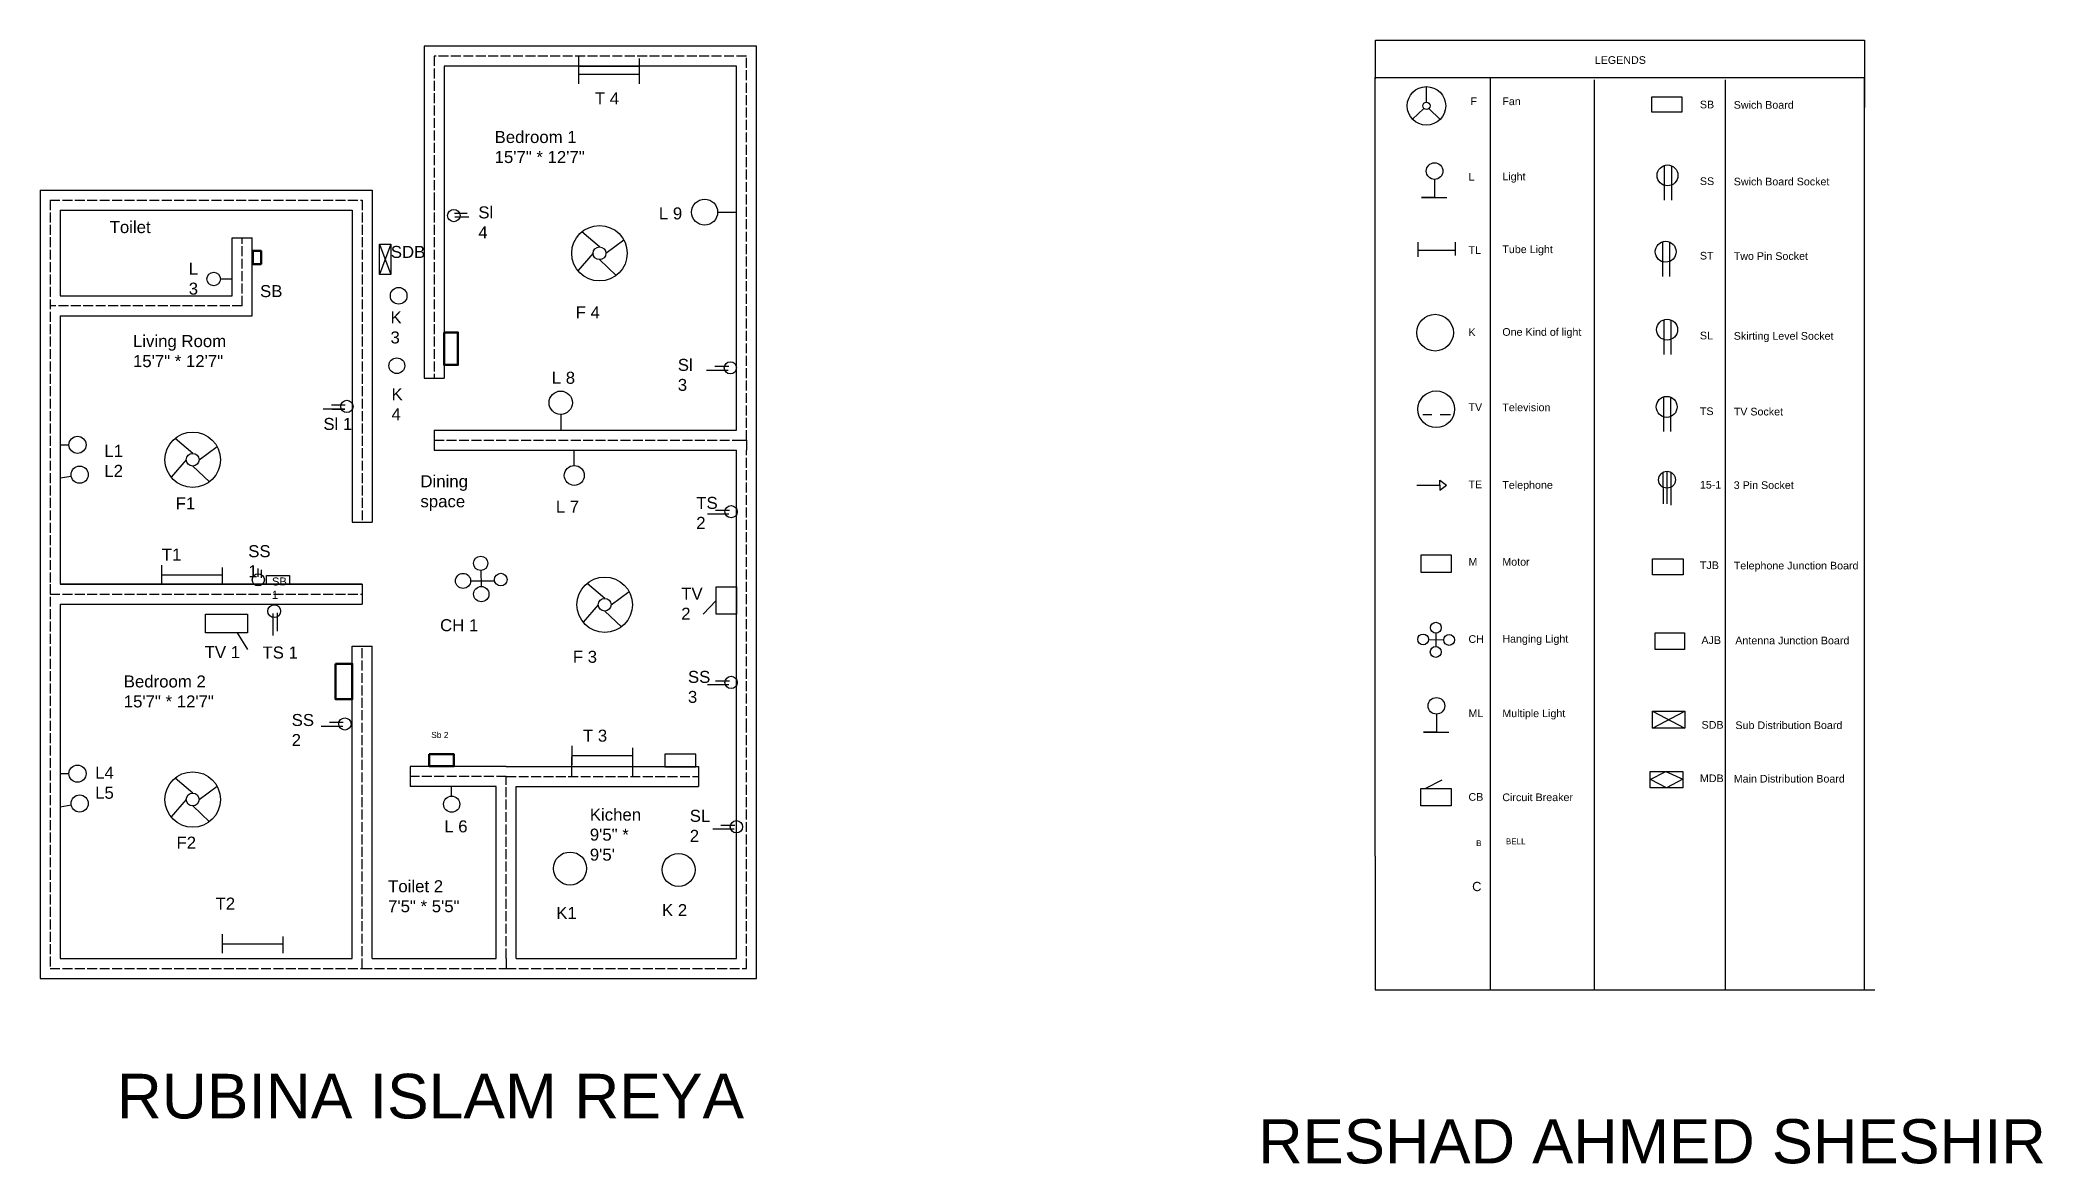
# Model space of a CAD drawing. Header units: inches. Extents: x 263 to 9351, y -3 to 2029.
# Drawn here: x 2149 to 4570, y 508 to 1867 of the extents above; entities that cross this region are included whole.
import ezdxf

# ---------------------------------------------------------------- set-up
doc = ezdxf.new("R2010")
doc.units = ezdxf.units.IN
doc.header["$MEASUREMENT"] = 0
doc.linetypes.add('ACAD_ISO02W100', pattern=[15, 12, -3])
doc.layers.add('Layer1', color=160, linetype='Continuous')
doc.styles.get("Standard").update_dxf_attribs({"font": 'arial.ttf'})

msp = doc.modelspace()

# ---------------------------------------------------------------- linework, layer by layer
for p, q in [((3763.046, 1819.767), (3763.046, 1866.673)), ((3763.046, 1866.673), (4354.076, 1866.673)), ((4354.076, 1866.673), (4354.076, 1785.336)), ((3014.824, 1859.49), (2613.396, 1859.49)), ((2613.396, 1859.49), (2613.396, 1673.286)), ((2800.072, 1823.793), (2800.072, 1846.822)), ((2873.551, 1823.793), (2873.551, 1844.247)), ((3014.824, 1383.097), (3014.824, 1859.49)), ((2990.642, 1835.308), (2637.579, 1835.308)), ((2990.642, 1835.308), (2637.579, 1835.308)), ((2990.642, 1835.308), (2637.579, 1835.308)), ((2637.579, 1835.308), (2637.579, 1673.286)), ((2800.072, 1813.9), (2800.072, 1836.929)), ((2800.072, 1835.308), (2873.551, 1835.308)), ((2800.072, 1825.415), (2873.551, 1825.415)), ((2873.551, 1813.9), (2873.551, 1834.354)), ((2990.642, 1395.188), (2990.642, 1835.308)), ((3762.628, 1821.23), (4353.867, 1821.23)), ((3762.628, 880.332), (3762.628, 1821.23)), ((3901.846, 1820.035), (3901.846, 880.332)), ((4027.267, 1818.808), (4027.267, 880.332)), ((4185.752, 1818.808), (4185.752, 880.332)), ((4353.867, 1821.23), (4353.867, 880.332)), ((3824.624, 1791.509), (3824.624, 1810.412)), ((3821.491, 1784.074), (3807.962, 1770.872)), ((3827.719, 1784.037), (3841.088, 1770.673)), ((3834.53, 1698.304), (3834.53, 1676.496)), ((4112.092, 1714.904), (4112.092, 1673.225)), ((4120.628, 1714.74), (4120.628, 1673.225)), ((2149.094, 1685.377), (2149.094, 1208.983)), ((2149.094, 1685.377), (2550.522, 1685.377)), ((2161.185, 1685.377), (2538.431, 1685.377)), ((2550.522, 1685.377), (2550.522, 1283.949)), ((2550.522, 1673.286), (2550.522, 1283.949)), ((2550.522, 1673.286), (2550.522, 1283.949)), ((2613.396, 1673.286), (2613.396, 1458.062)), ((2637.579, 1673.286), (2637.579, 1458.062)), ((3834.53, 1676.496), (3818.857, 1676.496)), ((3818.857, 1676.496), (3849.42, 1676.496)), ((2173.277, 1661.194), (2173.277, 1557.496)), ((2173.277, 1661.194), (2526.34, 1661.194)), ((2526.34, 1661.194), (2526.34, 1283.949)), ((2665.462, 1657.164), (2649.808, 1657.164)), ((2650.537, 1653.085), (2667.115, 1653.085)), ((2968.023, 1658.704), (2990.642, 1658.704)), ((2381.245, 1557.496), (2381.245, 1627.625)), ((2381.245, 1627.625), (2405.428, 1627.625)), ((2405.428, 1533.314), (2405.428, 1627.625)), ((2825.218, 1616.764), (2803.896, 1634.889)), ((2832.953, 1609.029), (2854.65, 1625.064)), ((4109.865, 1622.672), (4109.865, 1580.992)), ((4118.401, 1622.508), (4118.401, 1580.992)), ((2559.393, 1619.934), (2572.991, 1583.262)), ((2572.991, 1619.934), (2559.393, 1583.262)), ((2817.484, 1609.029), (2799.155, 1587.956)), ((2825.218, 1601.295), (2845.344, 1582.227)), ((2367.098, 1577.937), (2381.245, 1577.937)), ((2173.277, 1557.496), (2381.245, 1557.496)), ((2173.277, 1533.314), (2173.277, 1208.983)), ((2173.277, 1533.314), (2405.428, 1533.314)), ((4111.563, 1528.499), (4111.563, 1486.819)), ((4120.099, 1528.335), (4120.099, 1486.819)), ((2613.396, 1458.062), (2637.579, 1458.062)), ((2980.765, 1467.462), (2954.707, 1467.462)), ((2964.611, 1472.585), (2981.355, 1472.585)), ((4111.07, 1435.182), (4111.07, 1393.503)), ((4119.606, 1435.018), (4119.606, 1393.503)), ((2173.277, 1408.407), (2173.277, 1408.407)), ((2173.277, 1408.407), (2173.277, 1405.832)), ((2517.378, 1420.787), (2491.32, 1420.787)), ((2501.225, 1425.91), (2517.968, 1425.91)), ((2502.168, 1420.787), (2517.378, 1420.787)), ((2778.308, 1414.274), (2778.308, 1395.188)), ((3820.158, 1414.033), (3831.037, 1414.033)), ((3841.041, 1414.033), (3853.796, 1414.033)), ((2333.578, 1367.215), (2312.256, 1385.34)), ((2625.488, 1395.188), (2990.642, 1395.188)), ((2625.488, 1395.188), (2625.488, 1371.006)), ((2990.642, 1383.097), (3002.733, 1383.097)), ((3002.733, 1383.097), (3002.733, 1371.006)), ((3014.824, 1034.87), (3014.824, 1383.097)), ((2173.277, 1377.506), (2184.042, 1377.506)), ((2325.843, 1359.48), (2307.515, 1338.407)), ((2341.312, 1359.48), (2363.01, 1375.515)), ((2625.488, 1371.006), (2990.642, 1371.006)), ((2794.761, 1352.567), (2794.761, 1371.006)), ((2990.642, 1034.87), (2990.642, 1371.006)), ((2173.277, 1337.592), (2186.755, 1339.793)), ((2333.578, 1351.746), (2353.703, 1332.679)), ((3840.994, 1328.798), (3841.026, 1334.707)), ((3841.026, 1334.707), (3848.887, 1328.798)), ((4110.323, 1344.184), (4110.543, 1306.359)), ((4115.087, 1345.408), (4115.087, 1306.356)), ((4119.937, 1344.439), (4119.937, 1304.556)), ((3813.209, 1328.802), (3841.014, 1328.802)), ((3841.014, 1328.802), (3841.014, 1322.759)), ((3841.014, 1322.759), (3848.872, 1328.802)), ((2526.34, 1283.949), (2550.522, 1283.949)), ((2981.625, 1293.607), (2955.567, 1293.607)), ((2965.471, 1298.73), (2982.215, 1298.73)), ((2296.194, 1208.983), (2296.194, 1232.013)), ((2296.194, 1220.498), (2369.672, 1220.498)), ((2369.672, 1208.983), (2369.672, 1229.438)), ((2412.581, 1217.889), (2412.581, 1228.146)), ((2416.583, 1216.742), (2416.583, 1226.409)), ((2422.922, 1208.983), (2422.922, 1219.601)), ((2422.922, 1219.601), (2450.613, 1219.601)), ((2450.613, 1219.601), (2450.613, 1208.983)), ((2669.453, 1213.069), (2698.465, 1213.069)), ((2681.62, 1225.667), (2682.134, 1206.367)), ((2149.094, 1208.983), (2149.094, 732.59)), ((2538.431, 1208.983), (2173.277, 1208.983)), ((2173.277, 1208.983), (2538.431, 1208.983)), ((2538.431, 1208.983), (2538.431, 1184.801)), ((2831.485, 1191.992), (2810.163, 1210.117)), ((2839.219, 1184.258), (2860.917, 1200.292)), ((2966.297, 1189.466), (2950.538, 1172.852)), ((2173.277, 1184.801), (2173.277, 756.773)), ((2173.277, 1184.801), (2538.431, 1184.801)), ((2430.314, 1173.725), (2430.314, 1147.261)), ((2435.751, 1174.587), (2435.751, 1152.519)), ((2823.75, 1184.258), (2805.422, 1163.184)), ((2831.485, 1176.523), (2851.61, 1157.456)), ((2387.514, 1150.423), (2399.677, 1130.175)), ((3827.044, 1141.949), (3845.499, 1142.359)), ((3835.861, 1149.738), (3836.066, 1133.545)), ((2526.34, 756.773), (2526.34, 1134.018)), ((2526.34, 1134.018), (2550.522, 1134.018)), ((2550.522, 756.773), (2550.522, 1134.018)), ((2965.471, 1092.386), (2982.215, 1092.386)), ((2981.625, 1087.263), (2955.567, 1087.263)), ((2498.795, 1042.151), (2515.538, 1042.151)), ((3836.629, 1052.014), (3836.629, 1030.205)), ((4097.976, 1055.606), (4136.808, 1035.125)), ((4097.976, 1035.125), (4136.808, 1055.606)), ((2514.949, 1037.028), (2488.89, 1037.028)), ((2990.642, 756.773), (2990.642, 1034.87)), ((3014.824, 732.59), (3014.824, 1034.87)), ((3836.629, 1030.205), (3820.956, 1030.205)), ((3820.956, 1030.205), (3851.519, 1030.205)), ((4136.808, 1035.125), (4097.976, 1035.125)), ((4097.976, 1035.125), (4097.976, 1035.125)), ((4097.976, 1035.125), (4097.976, 1035.125)), ((2791.88, 977.409), (2791.88, 1000.438)), ((2792.059, 990.674), (2792.059, 1013.704)), ((2792.059, 1002.189), (2865.537, 1002.189)), ((2865.359, 977.409), (2865.359, 997.863)), ((2865.537, 990.674), (2865.537, 1011.128)), ((2173.277, 980.125), (2184.042, 980.125)), ((2333.578, 956.617), (2312.256, 974.743)), ((2712.544, 988.924), (2596.469, 988.924)), ((2596.469, 988.924), (2596.469, 964.741)), ((2712.544, 988.924), (2944.695, 988.924)), ((2791.88, 988.924), (2865.359, 988.924)), ((2944.695, 988.924), (2944.695, 964.741)), ((3822.943, 962.287), (3843.682, 972.772)), ((4094.861, 972.9), (4114.149, 982.765)), ((4114.748, 962.886), (4095.31, 972.9)), ((4114.149, 982.765), (4134.484, 973.498)), ((4134.484, 973.498), (4114.748, 962.886)), ((2325.843, 948.883), (2307.515, 927.809)), ((2341.312, 948.883), (2363.01, 964.917)), ((2700.453, 964.741), (2596.469, 964.741)), ((2646.528, 952.992), (2646.528, 964.741)), ((2700.453, 756.773), (2700.453, 964.741)), ((2724.635, 756.773), (2724.635, 964.741)), ((2724.635, 964.741), (2944.695, 964.741)), ((2173.277, 940.211), (2186.755, 942.412)), ((2333.578, 941.148), (2353.703, 922.081)), ((2988.06, 912.836), (2962.002, 912.836)), ((2971.906, 917.959), (2988.65, 917.959)), ((3762.628, 880.332), (3762.628, 718.729)), ((3901.846, 880.332), (3901.846, 718.729)), ((4027.267, 880.332), (4027.267, 718.729)), ((4185.752, 880.332), (4185.752, 718.729)), ((4353.867, 880.332), (4353.867, 718.729)), ((2369.618, 763.002), (2369.618, 786.031)), ((2443.097, 763.002), (2443.097, 783.456)), ((2173.277, 756.773), (2526.34, 756.773)), ((2369.618, 774.517), (2443.097, 774.517)), ((2550.522, 756.773), (2700.453, 756.773)), ((2712.544, 756.773), (2712.544, 744.681)), ((2724.635, 756.773), (2990.642, 756.773)), ((2149.094, 732.59), (2538.431, 732.59)), ((2538.431, 732.59), (2712.544, 732.59)), ((2712.544, 732.59), (3014.824, 732.59)), ((3762.628, 718.729), (4366.529, 718.729))]:
    msp.add_line(p, q)
at = {"linetype": 'ACAD_ISO02W100'}
for p, q in [((3002.733, 1847.399), (2625.488, 1847.399)), ((2625.488, 1847.399), (2625.488, 1673.286)), ((3002.733, 1383.097), (3002.733, 1847.399)), ((2161.185, 1673.286), (2161.185, 1208.983)), ((2161.185, 1673.286), (2538.431, 1673.286)), ((2538.431, 1673.286), (2538.431, 1283.949)), ((2625.488, 1673.286), (2625.488, 1458.062)), ((2393.336, 1545.405), (2393.336, 1627.625)), ((2393.336, 1545.405), (2161.185, 1545.405)), ((2625.488, 1383.097), (2990.642, 1383.097)), ((3002.733, 1034.87), (3002.733, 1371.006)), ((2161.185, 1208.983), (2161.185, 744.681)), ((2161.185, 1196.892), (2538.431, 1196.892)), ((2538.431, 744.681), (2538.431, 1134.018)), ((3002.733, 744.681), (3002.733, 1034.87)), ((2712.544, 976.832), (2596.469, 976.832)), ((2712.544, 756.773), (2712.544, 976.832)), ((2712.544, 976.832), (2944.695, 976.832)), ((2161.185, 744.681), (2538.431, 744.681)), ((2538.431, 744.681), (2712.544, 744.681)), ((2712.544, 744.681), (3002.733, 744.681))]:
    msp.add_line(p, q, dxfattribs=at)
for points in [[(4097.113, 1797.92), (4133.411, 1797.92), (4133.411, 1779.711), (4097.113, 1779.711)], [(2559.393, 1619.934), (2572.991, 1619.934), (2572.991, 1583.262), (2559.393, 1583.262)], [(3818.352, 1244.729), (3854.419, 1244.729), (3854.419, 1223.341), (3818.352, 1223.341)], [(4098.026, 1239.593), (4134.922, 1239.593), (4134.922, 1220.452), (4098.026, 1220.452)], [(2966.297, 1206.08), (2990.642, 1206.08), (2990.642, 1172.852), (2966.297, 1172.852)], [(2348.997, 1172.695), (2399.677, 1172.695), (2399.677, 1150.423), (2348.997, 1150.423)], [(4101.081, 1150.394), (4136.65, 1150.394), (4136.65, 1130.183), (4101.081, 1130.183)], [(4097.976, 1055.606), (4136.808, 1055.606), (4136.808, 1035.125), (4097.976, 1035.125)], [(2903.994, 988.23), (2941.619, 988.23), (2941.619, 1003.714), (2903.994, 1003.714)], [(4095.16, 982.765), (4134.484, 982.765), (4134.484, 963.185), (4095.16, 963.185)], [(3817.688, 962.287), (3854.618, 962.287), (3854.618, 941.403), (3817.688, 941.403)]]:
    msp.add_lwpolyline(points, close=True)
at = {"color": 7, "lineweight": 50, "ltscale": 0.5, "true_color": 0xffffff}
for points in [[(2406.071, 1611.875), (2416.267, 1611.875), (2416.267, 1595.861), (2406.071, 1595.861)], [(2637.388, 1513.448), (2654.086, 1513.448), (2654.086, 1474.109), (2637.388, 1474.109)], [(2506.19, 1112.903), (2526.466, 1112.903), (2526.466, 1069.987), (2506.19, 1069.987)], [(2619.374, 1003.619), (2649.292, 1003.619), (2649.292, 989.135), (2619.374, 989.135)]]:
    msp.add_lwpolyline(points, close=True, dxfattribs=at)
for centre, radius in [((3824.624, 1787.132), 23.28), ((3824.624, 1787.132), 4.377), ((3834.53, 1708.354), 10.049), ((4116.032, 1703.089), 12.635), ((2952.276, 1658.704), 15.747), ((2649.208, 1654.549), 7.514), ((2825.218, 1609.029), 33.517), ((4113.805, 1610.857), 12.635), ((2825.218, 1609.029), 7.735), ((2358.969, 1577.937), 8.129), ((2582.502, 1557.622), 10.069), ((3835.079, 1513.037), 22.18), ((4115.503, 1516.684), 12.635), ((2580.275, 1473.114), 9.502), ((2983.347, 1470.586), 7.408), ((2519.96, 1423.91), 7.408), ((2778.308, 1428.363), 14.089), ((3836.461, 1420.463), 22.18), ((4115.01, 1423.368), 12.635), ((2194.355, 1377.506), 10.313), ((2333.578, 1359.48), 33.517), ((2333.578, 1359.48), 7.735), ((2196.933, 1341.455), 10.313), ((2794.761, 1340.525), 12.042), ((4115.413, 1335.336), 10.189), ((2984.207, 1296.731), 7.408), ((2681.62, 1234.337), 8.67), ((2412.842, 1214.298), 7.346), ((2660.327, 1213.069), 9.126), ((2705.955, 1214.588), 7.642), ((2831.485, 1184.258), 33.517), ((2682.38, 1197.119), 9.251), ((2831.485, 1184.258), 7.735), ((2432.068, 1176.473), 7.717), ((3836.066, 1156.502), 6.537), ((3820.663, 1142.337), 6.537), ((3852.036, 1141.722), 6.537), ((3835.837, 1127.169), 6.537), ((2984.207, 1090.386), 7.408), ((3836.629, 1062.063), 10.049), ((2517.53, 1040.151), 7.408), ((2194.355, 980.125), 10.313), ((2333.578, 948.883), 33.517), ((2196.933, 944.074), 10.313), ((2333.578, 948.883), 7.735), ((2646.528, 943.222), 9.77), ((2990.642, 915.959), 7.408), ((2789.578, 865.488), 19.938), ((2920.839, 863.829), 19.938)]:
    msp.add_circle(centre, radius)
at = {"layer": 'Layer1', "color": 7, "true_color": 0xffffff}
for p, q in [((3814.05, 1622.227), (3814.05, 1604.791)), ((3859.442, 1622.239), (3859.442, 1606.181)), ((3813.905, 1612.701), (3859.785, 1612.701))]:
    msp.add_line(p, q, dxfattribs=at)

# ---------------------------------------------------------------- texts
at = {"attachment_point": 1}
for s, width, gutter_width, insert, char_height in [('LEGENDS', 23.60304, 18.493, (4028.111, 1847.129), 9.2463), ('T 4', 48.67499, 2.418, (2819.599, 1803.348), 14.5094), ('F', 23.60304, 18.493, (3877.809, 1797.289), 9.246), ('Fan', 23.60304, 18.493, (3916.358, 1797.289), 9.2463), ('SB', 23.60304, 18.493, (4155.125, 1793.391), 9.2463), ('Swich Board', 89.32877, 18.493, (4196.041, 1792.946), 9.24631), ('Bedroom 1\\P15\'7" * 12\'7"', 111.61745, 2.418, (2698.44, 1756.763), 14.50944), ('L', 23.60304, 18.493, (3875.62, 1706.002), 9.246), ('Light', 23.60304, 18.493, (3916.358, 1706.396), 9.2463), ('SS', 23.60304, 18.493, (4155.125, 1700.736), 9.2463), ('Swich Board Socket', 162.3041, 18.493, (4196.041, 1700.29), 9.24631), ('Toilet', 112.53176, 2.418, (2233.218, 1647.922), 14.5094), ('Sl 4', 28.83437, 2.418, (2678.76, 1665.687), 14.5094), ('L 9', 54.15071, 2.418, (2897.003, 1664.457), 14.5094), ('L 3', 23.98453, 2.418, (2328.787, 1597.717), 14.5094), ('SDB', 6.62731, 2.418, (2572.991, 1617.886), 14.5094), ('TL', 23.60304, 18.493, (3875.442, 1617.539), 9.2463), ('Tube Light', 68.03277, 18.493, (3916.358, 1618.436), 9.2463), ('ST', 23.60304, 18.493, (4155.125, 1610.699), 9.2463), ('Two Pin Socket', 89.32877, 18.493, (4196.041, 1610.254), 9.24631), ('SB ', 14.21056, 2.418, (2414.988, 1570.541), 14.5094), ('K 3', 22.77188, 2.418, (2572.618, 1538.75), 14.5094), ('F 4', 66.90822, 2.418, (2796.462, 1544.891), 14.5094), ('Living Room \\P15\'7" * 12\'7"', 185.62999, 2.418, (2261.388, 1510.124), 14.50944), ('K', 23.60304, 18.493, (3875.442, 1518.194), 9.246), ('One Kind of light', 126.02734, 18.493, (3916.358, 1518.522), 9.24631), ('SL', 23.60304, 18.493, (4155.125, 1514.181), 9.2463), ('Skirting Level Socket', 134.62658, 18.493, (4196.041, 1513.736), 9.24631), ('Sl 3', 31.27531, 2.418, (2919.867, 1481.388), 14.5094), ('L 8', 64.54256, 2.418, (2767.537, 1465.783), 14.5094), ('K 4', 23.92987, 2.418, (2573.822, 1445.951), 14.5094), ('Sl 1', 69.5992, 2.418, (2491.506, 1410.01), 14.5094), ('TV', 23.60304, 18.493, (3875.442, 1427.722), 9.2463), ('Television', 23.60304, 18.493, (3916.358, 1427.416), 9.2463), ('TS', 23.60304, 18.493, (4155.125, 1422.704), 9.2463), ('TV Socket', 89.32877, 18.493, (4196.041, 1422.259), 9.2463), ('L1\\PL2', 29.29216, 2.418, (2226.805, 1377.506), 14.5094), ('Dining \\Pspace', 129.19328, 2.418, (2608.823, 1340.715), 14.5094), ('TE', 23.60304, 18.493, (3875.442, 1334.294), 9.2463), ('Telephone', 23.60304, 18.493, (3916.358, 1333.631), 9.2463), ('15-1', 23.60304, 18.493, (4155.125, 1333.869), 9.2463), ('3 Pin Socket', 89.32877, 18.493, (4196.041, 1333.424), 9.24631), ('F1', 51.88892, 2.418, (2313.008, 1314.019), 14.5094), ('L 7', 49.33086, 2.418, (2772.404, 1310.175), 14.5094), ('TS 2', 36.77121, 2.418, (2942.152, 1314.624), 14.5094), ('T1', 78.74612, 2.418, (2296.194, 1252.161), 14.5094), ('SS 1', 21.21857, 2.418, (2400.685, 1256.253), 14.5094), ('M', 23.60304, 18.493, (3875.442, 1240.865), 9.246), ('Motor', 23.60304, 18.493, (3916.358, 1240.738), 9.2463), ('TJB', 23.60304, 18.493, (4155.125, 1236.619), 9.2463), ('Telephone Junction Board', 153.75243, 18.493, (4196.041, 1236.173), 9.24631), ('SB 1', 14.59509, 2.418, (2429.329, 1217.188), 9.673), ('TV 2', 26.54148, 2.418, (2923.997, 1204.874), 14.5094), ('CH 1', 80.989, 2.418, (2632.552, 1166.78), 14.5094), ('CH', 23.60304, 18.493, (3875.442, 1147.436), 9.2463), ('Hanging Light', 83.41065, 18.493, (3916.358, 1147.679), 9.24631), ('AJB', 23.60304, 18.493, (4157, 1146.105), 9.2463), ('Antenna Junction Board', 155.92053, 18.493, (4197.916, 1145.66), 9.24631), ('TV 1', 45.61179, 2.418, (2347.983, 1134.224), 14.5094), ('TS 1', 43.00935, 2.418, (2417.907, 1133.789), 14.5094), ('F 3', 85.28948, 2.418, (2792.978, 1128.603), 14.5094), ('Bedroom 2 15\'7" * 12\'7"', 143.49387, 2.418, (2250.285, 1098.829), 14.50944), ('SS 3', 40.09869, 2.418, (2932.109, 1104.338), 14.5094), ('SS 2', 27.27352, 2.418, (2453.177, 1052.22), 14.5094), ('ML', 23.60304, 18.493, (3875.442, 1057.657), 9.2463), ('Multiple Light', 93.90601, 18.493, (3916.358, 1057.637), 9.24631), ('SDB', 23.60304, 18.493, (4157.16, 1043.723), 9.2463), ('Sub Distribution Board', 128.98683, 18.493, (4198.076, 1043.278), 9.24631), ('Sb 2', 37.49323, 2.418, (2621.854, 1030.568), 7.2547), ('T 3', 51.12373, 2.418, (2805.213, 1033.309), 14.5094), ('L4\\PL5', 27.17942, 2.418, (2215.692, 988.45), 14.5094), ('MDB', 23.60304, 18.493, (4155.123, 979.107), 9.2463), ('Main Distribution Board', 206.65429, 18.493, (4196.039, 978.662), 9.24631), ('CB', 23.60304, 18.493, (3875.442, 956.61), 9.2463), ('Circuit Breaker', 89.32877, 18.493, (3916.358, 956.165), 9.24631), ('L 6', 28.28383, 2.418, (2637.566, 923.69), 14.5094), ('Kichen\\P9\'5" * 9\'5\'', 75.69764, 2.418, (2813.522, 937.866), 14.50944), ('SL 2', 20.77261, 2.418, (2934.307, 936.403), 14.5094), ('F2', 52.83699, 2.418, (2313.989, 904.008), 14.5094), ('B', 31.04384, 1.164, (3884.743, 899.664), 6.984), ('BELL', 80.2858, 1.164, (3920.604, 901.803), 6.9841), ('Toilet 2\\P7\'5" * 5\'5"', 117.24313, 2.418, (2569.727, 851.341), 14.50944), ('C', 17.12686, 1.164, (3879.868, 849.332), 11.175), ('T2', 69.14642, 2.418, (2361.199, 830.359), 14.5094), ('K1', 38.2154, 2.418, (2772.962, 819.021), 14.5094), ('K 2', 50.42072, 2.418, (2900.711, 822.448), 14.5094)]:
    msp.add_mtext_dynamic_manual_height_columns(s, width=width, gutter_width=gutter_width, heights=[0], dxfattribs=dict(at, insert=insert, char_height=char_height))
at = {"color": 1, "linetype": 'ACAD_ISO02W100', "lineweight": 50, "ltscale": 0.5, "attachment_point": 1}
for s, width, gutter_width, insert, char_height in [('{\\C256;\\c16777215;RUBINA ISLAM REYA}', 1080.24319, 3.377, (2241.801, 617.389), 53.96359), ('{\\C256;\\c16777215; RESHAD AHMED SHESHIR}', 1067.42429, 3.337, (3600.611, 562.543), 53.32322)]:
    msp.add_mtext_dynamic_manual_height_columns(s, width=width, gutter_width=gutter_width, heights=[0], dxfattribs=dict(at, insert=insert, char_height=char_height))

doc.saveas('drawing.dxf')
